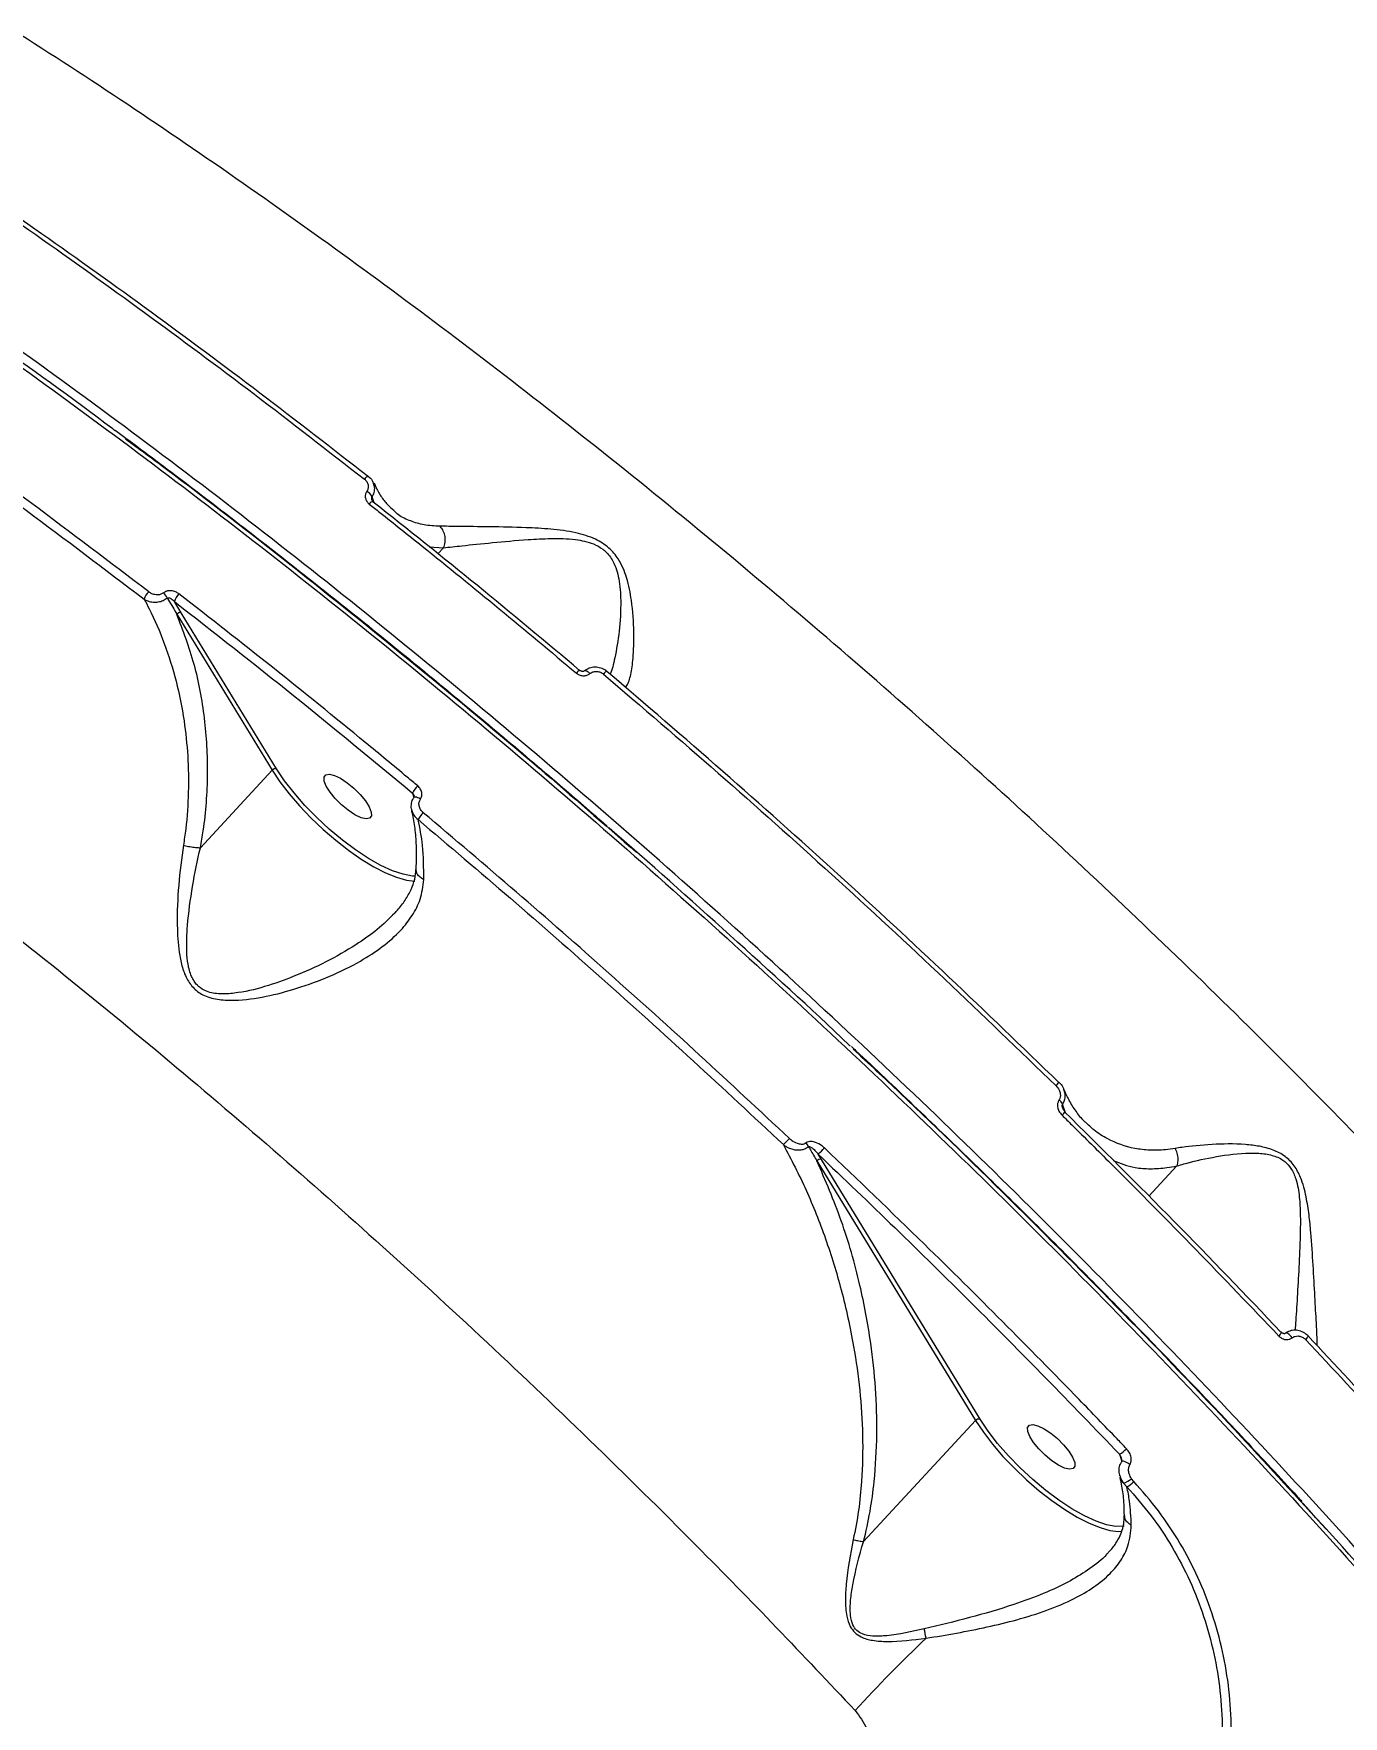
# Model space of a CAD drawing. Header units: millimetres. Extents: x -6028 to 5958, y -6064 to 4137.
# Drawn here: x 295.3 to 485.2, y -144.9 to 99.1 of the extents above; entities that cross this region are included whole.
import ezdxf

# ---------------------------------------------------------------- set-up
doc = ezdxf.new("R2010")
doc.units = ezdxf.units.MM
for name, color, linetype in [('DIKOM_ОБЪЕКТ', 7, 'Continuous'), ('DIKOM_РАЗМЕР_ЗОНА', 7, 'Continuous'), ('DIKOM_РАЗМЕР_ОБЪЕКТА', 7, 'Continuous')]:
    doc.layers.add(name, color=color, linetype=linetype)
doc.styles.add('style1', font='arial.ttf', dxfattribs={"width": 0.8})
doc.dimstyles.new('1-50', dxfattribs={"dimtxt": 300, "dimasz": 200, "dimexe": 100, "dimexo": 0, "dimgap": 100, "dimtad": 1, "dimtxsty": 'style1', "dimcen": 200, "dimclrd": 7, "dimclre": 7, "dimclrt": 7, "dimadec": 1, "dimazin": 2, "dimtfac": 1, "dimtmove": 0, "dimatfit": 2, "dimfxl": 0, "dimlwd": 25, "dimlwe": 18, "dimarcsym": 0})

# ---------------------------------------------------------------- blocks, each defined once
blk = doc.blocks.new('*D9')
at = {"layer": 'Defpoints', "color": 0, "transparency": 16777216}
for p in [(-6027.56, 1459.58), (4556.58, 1382.7), (4556.58, -5964.37)]:
    blk.add_point(p, dxfattribs=at)
at = {"layer": 'DIKOM_РАЗМЕР_ЗОНА', "color": 7, "lineweight": 18, "transparency": 16777216}
for p, q in [((-6027.56, 1459.58), (-6027.56, -6064.37)), ((4556.58, 1382.7), (4556.58, -6064.37))]:
    blk.add_line(p, q, dxfattribs=at)
at = {"layer": 'DIKOM_РАЗМЕР_ЗОНА', "color": 7, "lineweight": 25, "transparency": 16777216}
blk.add_line((-5827.56, -5964.37), (4356.58, -5964.37), dxfattribs=at)
at = {"layer": 'DIKOM_РАЗМЕР_ЗОНА', "color": 7, "transparency": 16777216}
for points in [[(-5827.56, -5931.03), (-5827.56, -5997.7), (-6027.56, -5964.37)], [(4356.58, -5931.03), (4356.58, -5997.7), (4556.58, -5964.37)]]:
    blk.add_solid(points, dxfattribs=at)
at = {"layer": 'DIKOM_РАЗМЕР_ЗОНА', "color": 7, "transparency": 16777216, "insert": (157.08, -5711.2), "char_height": 300, "attachment_point": 5, "style": 'style1'}
blk.add_mtext('10600', dxfattribs=at)
blk = doc.blocks.new('*D11')
at = {"layer": 'Defpoints', "color": 0, "transparency": 16777216}
for p in [(259.43, 2965.58), (1920.55, -3002.33), (4022.59, -3002.33)]:
    blk.add_point(p, dxfattribs=at)
at = {"layer": 'DIKOM_РАЗМЕР_ОБЪЕКТА', "color": 7, "lineweight": 18, "transparency": 16777216}
for p, q in [((259.43, 2965.58), (4122.59, 2965.58)), ((1920.55, -3002.33), (4122.59, -3002.33))]:
    blk.add_line(p, q, dxfattribs=at)
at = {"layer": 'DIKOM_РАЗМЕР_ОБЪЕКТА', "color": 7, "lineweight": 25, "transparency": 16777216}
blk.add_line((4022.59, 2765.58), (4022.59, -2802.33), dxfattribs=at)
at = {"layer": 'DIKOM_РАЗМЕР_ОБЪЕКТА', "color": 7, "transparency": 16777216}
for points in [[(3989.25, 2765.58), (4055.92, 2765.58), (4022.59, 2965.58)], [(3989.25, -2802.33), (4055.92, -2802.33), (4022.59, -3002.33)]]:
    blk.add_solid(points, dxfattribs=at)
at = {"layer": 'DIKOM_РАЗМЕР_ОБЪЕКТА', "color": 7, "transparency": 16777216, "insert": (3769.41, -24.42), "char_height": 300, "attachment_point": 5, "rotation": 90, "style": 'style1'}
blk.add_mtext('6000', dxfattribs=at)
blk = doc.blocks.new('*D12')
at = {"layer": 'Defpoints', "color": 0, "transparency": 16777216}
for p in [(3056.58, 1987.9), (-4027.97, 676.5), (3056.58, -3714.77)]:
    blk.add_point(p, dxfattribs=at)
at = {"layer": 'DIKOM_РАЗМЕР_ОБЪЕКТА', "color": 7, "lineweight": 18, "transparency": 16777216}
for p, q in [((3056.58, 1987.9), (3056.58, -3814.77)), ((-4027.97, 676.5), (-4027.97, -3814.77))]:
    blk.add_line(p, q, dxfattribs=at)
at = {"layer": 'DIKOM_РАЗМЕР_ОБЪЕКТА', "color": 7, "lineweight": 25, "transparency": 16777216}
blk.add_line((-3827.97, -3714.77), (2856.58, -3714.77), dxfattribs=at)
at = {"layer": 'DIKOM_РАЗМЕР_ОБЪЕКТА', "color": 7, "transparency": 16777216}
for points in [[(-3827.97, -3681.44), (-3827.97, -3748.11), (-4027.97, -3714.77)], [(2856.58, -3681.44), (2856.58, -3748.11), (3056.58, -3714.77)]]:
    blk.add_solid(points, dxfattribs=at)
at = {"layer": 'DIKOM_РАЗМЕР_ОБЪЕКТА', "color": 7, "transparency": 16777216, "insert": (20, -3461.6), "char_height": 300, "attachment_point": 5, "style": 'style1'}
blk.add_mtext('7100', dxfattribs=at)

msp = doc.modelspace()

# ---------------------------------------------------------------- linework, layer by layer
at = {"layer": 'DIKOM_ОБЪЕКТ', "color": 7, "linetype": 'Continuous', "lineweight": 15}
for p, q in [((344.701, 31.093), (344.409, 31.961)), ((352.656, 24.706), (354.773, 24.546)), ((354.773, 24.546), (353.955, 23.663)), ((316.73, 15.142), (315.734, 16.764)), ((316.086, 14.924), (329.913, -7.711)), ((330.557, -7.493), (316.73, 15.142)), ((319.521, -18.933), (329.913, -7.711)), ((350.271, -11.015), (350.471, -11.645)), ((444.961, -57.379), (444.537, -56.111)), ((409.553, -64.129), (409.093, -63.378)), ((408.909, -64.347), (431.918, -102.014)), ((432.563, -101.796), (409.553, -64.129)), ((461.115, -65.074), (457.05, -69.464)), ((415.68, -119.55), (431.918, -102.014)), ((452.789, -106.891), (453.126, -107.949)), ((453.372, -111.097), (453.863, -111.619)), ((454.839, -110.829), (454.524, -110.429))]:
    msp.add_line(p, q, dxfattribs=at)
at = {"layer": 'DIKOM_ОБЪЕКТ', "color": 7, "linetype": 'Continuous', "lineweight": 15, "flags": 128}
for points in [[(343.875, 34.835), (343.865, 34.889), (343.85, 34.908)], [(344.577, 31.192), (344.575, 31.256), (344.557, 31.284)], [(375.23, 6.757), (375.283, 6.78), (375.365, 6.774), (375.467, 6.737), (375.584, 6.669), (375.712, 6.572), (375.846, 6.452), (375.98, 6.312)], [(378.457, 6.622), (378.462, 6.663), (378.444, 6.678), (378.403, 6.666), (378.342, 6.627), (378.262, 6.563), (378.165, 6.476), (378.057, 6.369), (377.939, 6.246)], [(329.913, -7.711), (331.037, -9.395), (332.367, -11.133), (333.875, -12.887), (335.528, -14.618), (337.29, -16.29), (339.122, -17.865), (340.986, -19.31), (342.841, -20.594), (344.645, -21.688), (346.361, -22.569), (347.951, -23.218), (349.381, -23.62), (350.619, -23.767), (350.624, -23.767)], [(350.644, -23.061), (350.256, -23.041), (348.915, -22.795), (347.38, -22.277), (345.687, -21.499), (343.878, -20.479), (341.997, -19.243), (340.088, -17.821), (338.199, -16.245), (336.374, -14.556), (334.658, -12.793), (333.092, -11), (331.714, -9.218), (330.557, -7.493)], [(344.303, -14.331), (344.047, -14.672), (343.534, -14.757), (342.805, -14.58), (341.92, -14.154), (340.95, -13.515), (339.974, -12.713), (339.071, -11.814), (338.314, -10.891), (337.765, -10.018), (337.467, -9.266), (337.446, -8.697), (337.702, -8.356), (338.215, -8.27), (338.944, -8.448), (339.829, -8.873), (340.799, -9.513), (341.775, -10.315), (342.678, -11.214), (343.435, -12.137), (343.984, -13.01), (344.282, -13.761), (344.303, -14.331)], [(351.413, -11.885), (351.206, -11.769), (351.004, -11.681), (350.819, -11.624), (350.663, -11.603), (350.544, -11.618), (350.47, -11.67), (350.466, -11.674)], [(443.958, -52.939), (443.99, -52.925), (443.997, -52.927)], [(475.906, -89.752), (476.024, -89.619), (476.124, -89.495), (476.201, -89.385), (476.253, -89.293), (476.278, -89.223), (476.274, -89.178), (476.268, -89.17)], [(476.268, -89.17), (476.243, -89.158), (476.184, -89.166)], [(477.812, -90.004), (477.664, -89.811), (477.504, -89.637), (477.34, -89.489), (477.182, -89.379), (477.04, -89.311), (476.922, -89.289), (476.834, -89.317), (476.832, -89.318)], [(479.777, -90.266), (479.89, -90.139), (479.986, -90.02), (480.062, -89.913), (480.115, -89.822), (480.143, -89.75), (480.146, -89.699), (480.123, -89.672), (480.075, -89.669)], [(431.918, -102.014), (433.042, -103.698), (434.373, -105.436), (435.881, -107.19), (437.534, -108.921), (439.296, -110.593), (441.128, -112.168), (442.992, -113.614), (444.846, -114.897), (446.651, -115.991), (448.367, -116.872), (449.957, -117.521), (451.387, -117.923), (452.625, -118.071), (453.177, -118.046)], [(453.471, -117.293), (453.377, -117.311), (452.262, -117.344), (450.921, -117.098), (449.385, -116.58), (447.693, -115.802), (445.884, -114.782), (444.002, -113.546), (442.094, -112.124), (440.204, -110.549), (438.38, -108.859), (436.663, -107.096), (435.097, -105.303), (433.719, -103.521), (432.563, -101.796)], [(446.309, -108.634), (446.053, -108.975), (445.539, -109.061), (444.811, -108.883), (443.925, -108.457), (442.956, -107.818), (441.98, -107.016), (441.077, -106.117), (440.32, -105.194), (439.77, -104.321), (439.473, -103.57), (439.451, -103), (439.708, -102.659), (440.221, -102.573), (440.95, -102.751), (441.835, -103.177), (442.805, -103.816), (443.78, -104.618), (444.683, -105.517), (445.44, -106.44), (445.99, -107.313), (446.287, -108.064), (446.309, -108.634)], [(454.297, -108.375), (454.064, -108.215), (453.82, -108.078), (453.585, -107.974), (453.379, -107.912), (453.217, -107.897), (453.113, -107.93), (453.091, -107.955)], [(452.904, -110.305), (452.9, -110.286), (452.893, -110.255)]]:
    msp.add_lwpolyline(points, dxfattribs=at)
at = {"layer": 'DIKOM_ОБЪЕКТ', "color": 7, "linetype": 'Continuous', "lineweight": 15}
for centre, radius, start, end in [((344.004, 34.066), 0.856, 100.3867, 147.62712), ((342.776, 31.086), 1.852, 28.20533, 62.51353), ((344.705, 30.457), 0.84, 100.12298, 148.321), ((313.872, 16.29), 2.647, 134.74324, 162.31951), ((311.98, 15.856), 3.069, 27.72766, 44.91364), ((318.183, 16.031), 2.557, 134.16719, 163.3589), ((316.587, 14.503), 0.655, 77.43589, 140.01335), ((375.042, 5.668), 1.237, 113.46871, 145.0242), ((330.414, -8.132), 0.655, 77.43216, 140.01257), ((353.975, -12.91), 4.161, 135.19911, 152.90487), ((355.184, -17.141), 4.705, 135.69768, 150.99409), ((442.1, -51.857), 2.178, 312.89249, 330.56772), ((443.05, -56.957), 1.711, 29.62768, 55.94388), ((443.672, -56.702), 1.29, 307.20124, 337.31415), ((383.709, -41.609), 28.792, 314.93357, 317.41866), ((405.412, -63.355), 2.516, 25.21041, 39.67936), ((396.808, -50.465), 17.823, 313.57317, 317.68679), ((409.41, -64.768), 0.655, 77.43936, 140.00538), ((432.42, -102.435), 0.655, 77.43241, 140.02133), ((451.097, -103.786), 3.536, 298.57663, 319.59438), ((454.498, -109.897), 1.645, 194.35267, 226.8331), ((451.392, -106.354), 5.139, 292.66313, 307.54707), ((452.032, -108.364), 3.735, 299.35661, 318.70852), ((573.799, -290.168), 216.21, 133.58774, 137.48014), ((400.883, -137.255), 24.131, 8.80068, 12.07645)]:
    msp.add_arc(centre, radius, start, end, dxfattribs=at)
for points, knots in [([(739.373, -179.061), (737.211, -176.67), (730.942, -169.736), (720.705, -158.089), (708.726, -144.049), (696.938, -129.789), (685.341, -115.316), (673.94, -100.633), (662.736, -85.744), (651.733, -70.653), (640.933, -55.364), (630.34, -39.881), (619.956, -24.208), (609.785, -8.348), (599.827, 7.693), (590.087, 23.912), (580.567, 40.304), (571.269, 56.865), (562.195, 73.591), (553.349, 90.478), (544.731, 107.521), (536.346, 124.715), (528.194, 142.056), (520.278, 159.541), (512.6, 177.163), (505.162, 194.918), (497.966, 212.802), (491.013, 230.811), (484.306, 248.938), (477.847, 267.181), (471.636, 285.533), (465.677, 303.991), (459.968, 322.548), (454.518, 341.203), (449.56, 359.026), (446.524, 370.664), (445.125, 376.023)], [0, 0, 0, 0, 0.0157717, 0.0457291, 0.0756867, 0.1056445, 0.1356023, 0.1655601, 0.1955179, 0.2254759, 0.2554338, 0.2853918, 0.3153499, 0.3453079, 0.3752661, 0.4052242, 0.4351824, 0.4651406, 0.4950988, 0.5250572, 0.5550155, 0.5849738, 0.6149321, 0.6448905, 0.6748489, 0.7048073, 0.7347656, 0.764724, 0.7946825, 0.8246409, 0.8545994, 0.8845579, 0.9145164, 0.9444749, 0.9744334, 1, 1, 1, 1]), ([(640.034, -67.806), (637.781, -64.923), (631.662, -57.095), (621.925, -44.095), (610.802, -28.83), (599.915, -13.357), (589.253, 2.309), (578.823, 18.166), (568.628, 34.208), (558.669, 50.432), (548.951, 66.833), (539.475, 83.405), (530.244, 100.145), (521.262, 117.048), (512.529, 134.109), (504.049, 151.322), (495.825, 168.684), (487.857, 186.19), (480.149, 203.834), (472.703, 221.612), (465.52, 239.518), (458.602, 257.548), (451.952, 275.697), (445.569, 293.958), (439.466, 312.332), (435.012, 326.351), (432.625, 334.255), (432.106, 335.974)], [0, 0, 0, 0, 0.02430793, 0.06601945, 0.10775568, 0.14951579, 0.19129871, 0.23310356, 0.27492933, 0.31677495, 0.35863954, 0.40052218, 0.4424222, 0.48433826, 0.52626979, 0.56821588, 0.61017572, 0.65214853, 0.69413358, 0.73613012, 0.77813746, 0.82015484, 0.86218169, 0.90421743, 0.94626136, 0.98831296, 1, 1, 1, 1]), ([(570.733, -157.922), (567.395, -153.507), (560.713, -144.673), (550.057, -131.283), (538.973, -117.837), (527.283, -104.173), (514.999, -90.323), (502.127, -76.317), (488.872, -62.382), (474.875, -48.159), (460.131, -33.696), (444.654, -19.052), (428.742, -4.531), (412.434, 9.811), (395.775, 23.915), (379.153, 37.455), (362.625, 50.398), (346.245, 62.724), (329.724, 74.651), (313.116, 86.116), (296.478, 97.067), (280.188, 107.253), (264.297, 116.659), (248.84, 125.286), (233.552, 133.282), (218.495, 140.591), (203.729, 147.17), (190.508, 152.496), (178.76, 156.752), (168.353, 160.129), (158.283, 162.987), (148.587, 165.313), (139.307, 167.098), (130.447, 168.334), (121.971, 169.065), (116.698, 169.087), (114.061, 169.098)], [0, 0, 0, 0, 0.0277654, 0.0555638, 0.0833624, 0.1111276, 0.1400314, 0.1689729, 0.1979142, 0.2268179, 0.2582447, 0.2896958, 0.3211226, 0.3534672, 0.3858385, 0.4181832, 0.4495059, 0.480853, 0.5121758, 0.5444125, 0.5766758, 0.6089124, 0.6401609, 0.6714335, 0.702682, 0.7348411, 0.7670266, 0.7991857, 0.8241462, 0.8491071, 0.8742669, 0.899427, 0.9244696, 0.949512, 0.974756, 1, 1, 1, 1]), ([(584.136, -247.518), (582.183, -244.403), (576.881, -235.945), (567.526, -221.875), (555.889, -205.285), (543.464, -188.47), (530.327, -171.518), (516.533, -154.504), (502.12, -137.481), (487.1, -120.479), (471.51, -103.526), (455.403, -86.672), (438.856, -69.997), (421.944, -53.578), (404.717, -37.47), (387.198, -21.705), (369.422, -6.304), (351.446, 8.69), (333.355, 23.208), (315.231, 37.18), (297.133, 50.558), (279.09, 63.308), (261.133, 75.421), (243.314, 86.864), (225.718, 97.587), (208.427, 107.538), (191.498, 116.678), (174.965, 124.976), (158.85, 132.434), (143.199, 139.037), (128.082, 144.757), (113.572, 149.564), (100.368, 153.253), (88.381, 155.962), (77.515, 157.836), (67.183, 159.004), (57.431, 159.463), (48.341, 159.214), (39.938, 158.256), (32.979, 156.828), (28.98, 155.538), (27.351, 155.012)], [0, 0, 0, 0, 0.0156529, 0.0424898, 0.0694115, 0.0963763, 0.1233411, 0.1502628, 0.1770999, 0.2039369, 0.2308586, 0.2578233, 0.2847881, 0.3117098, 0.3385468, 0.3653839, 0.3923055, 0.4192703, 0.446235, 0.4731567, 0.4999938, 0.5268308, 0.5537526, 0.5807173, 0.6076819, 0.6346036, 0.6614408, 0.6882778, 0.7151994, 0.742164, 0.7691288, 0.7960505, 0.8228874, 0.8459666, 0.8691683, 0.8923973, 0.9156265, 0.9388281, 0.9615879, 0.984348, 1, 1, 1, 1]), ([(19.972, 151.039), (20.304, 151.226), (23.048, 152.765), (29.036, 154.713), (37.951, 156.825), (47.713, 157.903), (58.366, 158.079), (69.942, 157.281), (82.414, 155.497), (95.511, 152.764), (109.171, 149.114), (123.325, 144.598), (138.202, 139.143), (153.782, 132.727), (170.026, 125.349), (186.383, 117.268), (202.769, 108.566), (219.11, 99.333), (235.867, 89.316), (253.002, 78.514), (270.469, 66.947), (288.123, 54.702), (305.914, 41.803), (323.787, 28.288), (341.801, 14.106), (359.896, -0.721), (378.012, -16.157), (395.749, -31.863), (413.055, -47.777), (429.889, -63.836), (446.524, -80.302), (462.897, -97.135), (478.929, -114.282), (493.391, -130.34), (502.275, -140.668), (506.203, -145.236)], [0, 0, 0, 0, 0.0043966, 0.0363498, 0.0674011, 0.0984764, 0.1295277, 0.1614809, 0.1934603, 0.2254137, 0.2564651, 0.2875402, 0.3185916, 0.3505449, 0.382524, 0.4144773, 0.4444106, 0.4743653, 0.5042987, 0.535037, 0.5657985, 0.5965368, 0.6275882, 0.6586635, 0.6897149, 0.7216682, 0.7536477, 0.785601, 0.8166524, 0.8477277, 0.8787791, 0.9107324, 0.9427118, 0.9746651, 1, 1, 1, 1]), ([(-2.716, 73.976), (-1.124, 75.683), (2.061, 79.1), (7.915, 83.2), (14.599, 86.569), (22.204, 89.088), (30.706, 90.745), (39.922, 91.501), (49.803, 91.374), (60.286, 90.401), (71.542, 88.568), (83.564, 85.842), (96.328, 82.212), (109.556, 77.757), (123.192, 72.51), (137.171, 66.521), (151.718, 59.695), (166.805, 52.02), (182.392, 43.501), (198.144, 34.32), (214.003, 24.524), (229.911, 14.169), (246.118, 3.093), (262.576, -8.696), (279.236, -21.175), (295.743, -34.081), (312.046, -47.361), (328.097, -60.957), (344.141, -75.079), (360.121, -89.698), (375.981, -104.777), (390.288, -118.923), (403.116, -132.025), (410.665, -140.035), (414.443, -144.043)], [0, 0, 0, 0, 0.0311782, 0.0623809, 0.0935592, 0.125644, 0.1577552, 0.1898397, 0.22102, 0.2522244, 0.2834045, 0.3154896, 0.3476009, 0.3796859, 0.410889, 0.4421158, 0.4733189, 0.5054257, 0.5375584, 0.5696653, 0.6009197, 0.6321978, 0.6634521, 0.6956101, 0.7277939, 0.7599519, 0.7912842, 0.8226405, 0.8539729, 0.886209, 0.9184711, 0.9507073, 0.9753306, 1, 1, 1, 1]), ([(271.821, 86.165), (274.523, 84.371), (282.426, 79.126), (295.615, 70.039), (311.433, 58.716), (327.341, 46.913), (337.967, 38.654), (343.281, 34.524)], [0, 0, 0, 0, 0.1144548, 0.3347654, 0.5550758, 0.777538, 1, 1, 1, 1]), ([(343.875, 34.835), (338.624, 38.915), (328.124, 47.076), (312.303, 58.821), (296.468, 70.161), (283.206, 79.299), (275.27, 84.566), (272.574, 86.355)], [0, 0, 0, 0, 0.220311, 0.4406223, 0.6630838, 0.8855457, 1, 1, 1, 1]), ([(312.009, 18.17), (306.354, 22.472), (295.044, 31.078), (278.033, 43.373), (261.017, 55.232), (249.74, 62.65), (244.101, 66.359)], [0, 0, 0, 0, 0.2485961, 0.4971926, 0.7485961, 1, 1, 1, 1]), ([(307.169, 41.505), (307.042, 41.601), (300.904, 46.251), (288.979, 54.799), (277.256, 62.877), (271.506, 66.84)], [0, 0, 0, 0, 0.0106688, 0.5146227, 1, 1, 1, 1]), ([(243.596, 65.175), (249.159, 61.516), (260.285, 54.198), (277.197, 42.42), (294.232, 30.116), (305.644, 21.434), (311.35, 17.093)], [0, 0, 0, 0, 0.2485969, 0.4971935, 0.7485969, 1, 1, 1, 1]), ([(307.131, 41.609), (308.184, 40.833), (312.183, 37.884), (319.126, 32.625), (327.946, 25.841), (336.739, 18.932), (345.506, 11.909), (354.247, 4.77), (362.96, -2.488), (371.028, -9.321), (376.168, -13.78), (378.431, -15.744)], [0, 0, 0, 0, 0.0440255, 0.1672874, 0.2902233, 0.412933, 0.5355161, 0.6580707, 0.780686, 0.9034378, 1, 1, 1, 1]), ([(308.644, 40.354), (310.619, 38.901), (318.621, 33.015), (332.67, 22.094), (350.713, 7.634), (367.441, -6.279), (378.041, -15.528), (382.732, -19.622)], [0, 0, 0, 0, 0.0793988, 0.3217664, 0.5645216, 0.8072769, 1, 1, 1, 1]), ([(343.281, 34.524), (343.407, 34.405), (343.659, 34.166), (343.848, 33.694), (343.86, 33.214), (343.74, 32.894), (343.643, 32.747), (343.631, 32.729)], [0, 0, 0, 0, 0.2478745, 0.4958815, 0.7364634, 0.9670322, 1, 1, 1, 1]), ([(343.841, 34.898), (343.886, 34.867), (344.183, 34.663), (344.48, 34.304), (344.583, 33.941), (344.604, 33.867)], [0, 0, 0, 0, 0.12466926, 0.82231533, 1, 1, 1, 1]), ([(343.631, 32.729), (343.62, 32.712), (343.522, 32.564), (343.4, 32.238), (343.413, 31.747), (343.605, 31.265), (343.862, 31.02), (343.99, 30.898)], [0, 0, 0, 0, 0.029931, 0.2617765, 0.5039341, 0.7520165, 1, 1, 1, 1]), ([(344.384, 31.526), (344.376, 31.545), (344.342, 31.624), (344.338, 31.763), (344.367, 31.883), (344.395, 31.94), (344.405, 31.955), (344.409, 31.961)], [0, 0, 0, 0, 0.13306951, 0.56735276, 0.87367059, 0.95196755, 1, 1, 1, 1]), ([(344.409, 31.961), (344.429, 31.992), (344.59, 32.238), (344.78, 32.76), (344.814, 33.409), (344.648, 33.754), (344.595, 33.865)], [0, 0, 0, 0, 0.0534949, 0.4276171, 0.8157358, 1, 1, 1, 1]), ([(344.688, 33.993), (344.754, 33.815), (345.033, 33.067), (345.683, 31.997), (346.559, 30.821), (347.238, 30.258), (347.551, 29.998)], [0, 0, 0, 0, 0.096676, 0.40775, 0.727154, 1, 1, 1, 1]), ([(343.99, 30.898), (344.501, 30.494), (347.053, 28.476), (353.35, 23.45), (362.869, 15.723), (370.307, 9.494), (374.029, 6.377)], [0, 0, 0, 0, 0.0507673, 0.2538474, 0.6266954, 1, 1, 1, 1]), ([(344.384, 31.526), (344.384, 31.519), (344.387, 31.473), (344.446, 31.375), (344.535, 31.311), (344.564, 31.29)], [0, 0, 0, 0, 0.11552818, 0.71652627, 1, 1, 1, 1]), ([(374.545, 6.731), (369.576, 10.887), (359.626, 19.209), (349.597, 27.195), (344.577, 31.192)], [0, 0, 0, 0, 0.4994497, 1, 1, 1, 1]), ([(354.22, 27.674), (353.445, 27.713), (351.948, 27.789), (349.977, 28.41), (348.47, 29.06), (347.767, 29.751), (347.544, 29.97)], [0, 0, 0, 0, 0.3021209, 0.5837881, 0.8680885, 1, 1, 1, 1]), ([(354.778, 24.554), (354.868, 24.815), (355.047, 25.338), (355.019, 26.201), (354.772, 26.979), (354.453, 27.446), (354.253, 27.643), (354.22, 27.674)], [0, 0, 0, 0, 0.24400325, 0.48800653, 0.73198652, 0.9570997, 1, 1, 1, 1]), ([(381.122, 4.324), (381.2, 4.41), (381.549, 4.792), (381.948, 6.129), (382.315, 8.674), (382.419, 12.277), (382.174, 16.329), (381.467, 20.004), (380.397, 22.665), (378.789, 24.629), (376.637, 26), (373.69, 26.865), (370.272, 27.292), (366.045, 27.52), (361.413, 27.595), (357.164, 27.644), (355.074, 27.666), (354.22, 27.674)], [0, 0, 0, 0, 0.0212295, 0.0947958, 0.1706082, 0.2679508, 0.3681858, 0.4335806, 0.4871917, 0.5218041, 0.5588652, 0.6068857, 0.6683332, 0.7314598, 0.8293952, 0.9303287, 1, 1, 1, 1]), ([(354.773, 24.546), (354.774, 24.547), (354.776, 24.549), (354.778, 24.552), (354.778, 24.554), (354.778, 24.554)], [0, 0, 0, 0, 0.49857477, 0.90747082, 1, 1, 1, 1]), ([(354.778, 24.554), (354.779, 24.554), (355.577, 24.65), (357.724, 24.884), (361.807, 25.305), (366.25, 25.719), (370.339, 25.932), (373.54, 25.873), (376.175, 25.349), (377.592, 24.579), (378.579, 23.756), (379.326, 22.745), (379.877, 21.366), (380.341, 19.418), (380.536, 16.32), (380.282, 12.326), (379.676, 8.848), (379.219, 6.804), (378.937, 6.218), (378.934, 6.211)], [0, 0, 0, 0, 0.0000693, 0.0786923, 0.1897137, 0.3038181, 0.372019, 0.441422, 0.4916273, 0.5203928, 0.528894, 0.563783, 0.5917852, 0.6205912, 0.6925257, 0.802635, 0.915508, 0.9990175, 1, 1, 1, 1]), ([(311.35, 17.093), (311.521, 17.001), (311.918, 16.787), (312.632, 16.644), (313.396, 16.68), (314.113, 16.881), (314.5, 17.149), (314.696, 17.284)], [0, 0, 0, 0, 0.1742031, 0.4036439, 0.6052412, 0.8000724, 1, 1, 1, 1]), ([(311.35, 17.093), (311.594, 16.637), (312.682, 14.599), (314.354, 10.722), (316.059, 5.273), (317.166, -0.213), (317.736, -5.622), (317.83, -10.868), (317.541, -15.221), (317.163, -17.798), (317.047, -18.587)], [0, 0, 0, 0, 0.04656681, 0.20788514, 0.36967079, 0.53093781, 0.66718318, 0.80376476, 0.93988019, 1, 1, 1, 1]), ([(314.153, 18.023), (314.033, 17.944), (313.794, 17.787), (313.34, 17.708), (312.85, 17.749), (312.387, 17.91), (312.124, 18.091), (312.009, 18.17)], [0, 0, 0, 0, 0.1889202, 0.3774366, 0.5791802, 0.8164581, 1, 1, 1, 1]), ([(316.402, 17.865), (316.282, 17.948), (316.004, 18.139), (315.514, 18.307), (314.998, 18.348), (314.525, 18.266), (314.277, 18.104), (314.153, 18.023)], [0, 0, 0, 0, 0.18253037, 0.42377666, 0.62745833, 0.8134403, 1, 1, 1, 1]), ([(314.696, 17.284), (314.724, 17.297), (314.773, 17.319), (314.89, 17.323), (315.06, 17.281), (315.295, 17.156), (315.527, 16.978), (315.671, 16.829), (315.734, 16.764)], [0, 0, 0, 0, 0.0762127, 0.1322971, 0.2953847, 0.5060795, 0.7823734, 1, 1, 1, 1]), ([(314.696, 17.284), (314.761, 17.176), (315.229, 16.392), (315.689, 15.603), (316.086, 14.924)], [0, 0, 0, 0, 0.1380602, 1, 1, 1, 1]), ([(351.023, -9.978), (350.516, -9.556), (347.984, -7.443), (340.971, -1.648), (329.943, 7.296), (320.918, 14.34), (316.402, 17.865)], [0, 0, 0, 0, 0.0441415, 0.2207139, 0.6100124, 1, 1, 1, 1]), ([(315.734, 16.764), (321.503, 12.256), (333.057, 3.226), (344.527, -6.263), (350.271, -11.015)], [0, 0, 0, 0, 0.4992725, 1, 1, 1, 1]), ([(319.521, -18.933), (319.662, -18.112), (320.04, -15.915), (320.415, -12.352), (320.593, -8.243), (320.499, -4.167), (320.011, 1.227), (318.795, 7.817), (316.996, 12.537), (316.086, 14.924)], [0, 0, 0, 0, 0.0670833, 0.1796401, 0.2922133, 0.4079236, 0.5236433, 0.7591236, 1, 1, 1, 1]), ([(374.029, 6.377), (374.059, 6.353), (374.219, 6.224), (374.563, 6.052), (375.067, 5.974), (375.571, 6.049), (375.844, 6.224), (375.98, 6.312)], [0, 0, 0, 0, 0.0545926, 0.2913632, 0.5278275, 0.7640073, 1, 1, 1, 1]), ([(374.553, 6.806), (374.578, 6.785), (374.643, 6.729), (374.784, 6.675), (374.946, 6.655), (375.096, 6.68), (375.189, 6.722), (375.222, 6.753), (375.228, 6.758)], [0, 0, 0, 0, 0.1276723, 0.3292828, 0.527359, 0.7268263, 0.9535838, 1, 1, 1, 1]), ([(378.457, 6.622), (378.408, 6.661), (378.141, 6.874), (377.568, 7.156), (376.723, 7.278), (375.877, 7.141), (375.419, 6.843), (375.191, 6.693)], [0, 0, 0, 0, 0.0531588, 0.2899999, 0.5268367, 0.7633754, 1, 1, 1, 1]), ([(375.98, 6.312), (376.117, 6.4), (376.391, 6.576), (376.899, 6.652), (377.406, 6.572), (377.75, 6.399), (377.91, 6.269), (377.939, 6.246)], [0, 0, 0, 0, 0.2364229, 0.4729234, 0.7098811, 0.9468238, 1, 1, 1, 1]), ([(377.939, 6.246), (383.505, 1.483), (394.636, -8.041), (411.156, -22.834), (427.53, -37.948), (438.232, -48.284), (443.583, -53.453)], [0, 0, 0, 0, 0.2485963, 0.4971931, 0.7485968, 1, 1, 1, 1]), ([(443.958, -52.939), (438.678, -47.84), (428.119, -37.642), (411.846, -22.614), (395.304, -7.794), (384.072, 1.817), (378.457, 6.622)], [0, 0, 0, 0, 0.24859696, 0.49719356, 0.74859683, 1, 1, 1, 1]), ([(350.182, -13.519), (350.158, -13.452), (350.039, -13.127), (350.11, -12.507), (350.254, -11.93), (350.457, -11.707), (350.479, -11.683)], [0, 0, 0, 0, 0.1097371, 0.5333194, 0.9487866, 1, 1, 1, 1]), ([(350.271, -11.015), (350.325, -11.084), (350.416, -11.2), (350.462, -11.344), (350.481, -11.402)], [0, 0, 0, 0, 0.60012474, 1, 1, 1, 1]), ([(350.46, -11.672), (350.482, -11.638), (350.522, -11.574), (350.498, -11.456), (350.486, -11.4)], [0, 0, 0, 0, 0.5222806, 1, 1, 1, 1]), ([(351.413, -11.885), (351.487, -11.739), (351.64, -11.437), (351.623, -10.905), (351.427, -10.384), (351.157, -10.113), (351.023, -9.978)], [0, 0, 0, 0, 0.2338646, 0.4824856, 0.7413386, 1, 1, 1, 1]), ([(351.817, -13.855), (351.679, -13.716), (351.403, -13.436), (351.2, -12.896), (351.181, -12.347), (351.338, -12.035), (351.413, -11.885)], [0, 0, 0, 0, 0.2583676, 0.5167479, 0.7678029, 1, 1, 1, 1]), ([(350.778, -22.098), (350.792, -21.921), (350.883, -20.802), (350.861, -18.891), (350.693, -16.418), (350.441, -14.633), (350.201, -13.749), (350.144, -13.541)], [0, 0, 0, 0, 0.0536229, 0.3391746, 0.6251198, 0.9116242, 1, 1, 1, 1]), ([(350.177, -13.529), (350.251, -13.77), (350.412, -14.285), (350.841, -14.66), (351.07, -14.86)], [0, 0, 0, 0, 0.46809063, 1, 1, 1, 1]), ([(404.909, -61.091), (400.584, -57.052), (391.934, -48.973), (378.719, -37.069), (365.354, -25.321), (356.33, -17.677), (351.817, -13.855)], [0, 0, 0, 0, 0.24909975, 0.49820027, 0.74910017, 1, 1, 1, 1]), ([(351.07, -14.86), (355.54, -18.646), (364.48, -26.218), (377.785, -37.909), (391.004, -49.813), (399.697, -57.932), (404.044, -61.992)], [0, 0, 0, 0, 0.2491, 0.4981996, 0.7491, 1, 1, 1, 1]), ([(351.893, -23.552), (351.89, -21.864), (351.886, -18.735), (351.327, -16.082), (351.07, -14.86)], [0, 0, 0, 0, 0.53951043, 1, 1, 1, 1]), ([(413.78, -47.725), (413.722, -47.669), (408.007, -42.207), (396.318, -31.647), (384.569, -21.055), (378.535, -15.913), (378.422, -15.816)], [0, 0, 0, 0, 0.00511034, 0.49783171, 0.99055239, 1, 1, 1, 1]), ([(317.047, -18.587), (316.786, -20.502), (316.263, -24.332), (316.069, -29.561), (316.284, -33.478), (316.772, -36.066), (317.434, -37.882), (318.516, -39.423), (320.171, -40.529), (322.23, -41.022), (325.262, -41.105), (329.062, -40.581), (333.701, -39.318), (338.333, -37.635), (342.503, -35.579), (345.955, -33.333), (348.493, -31.103), (350.3, -28.781), (351.55, -26.341), (351.774, -24.521), (351.893, -23.552)], [0, 0, 0, 0, 0.0873345, 0.1746817, 0.23362, 0.2639482, 0.2941261, 0.3212115, 0.3485683, 0.3826716, 0.4154306, 0.485139, 0.5550406, 0.6342214, 0.7133273, 0.77692, 0.84042, 0.8913046, 0.9421338, 1, 1, 1, 1]), ([(317.047, -18.587), (317.094, -18.598), (317.397, -18.672), (318.001, -18.792), (318.831, -18.908), (319.285, -18.928), (319.512, -18.938)], [0, 0, 0, 0, 0.056228, 0.3685455, 0.6842831, 1, 1, 1, 1]), ([(347.686, -28.42), (346.872, -29.222), (345.196, -30.875), (341.817, -33.235), (337.775, -35.551), (333.301, -37.548), (328.86, -39.166), (325.243, -40.007), (322.38, -40.201), (320.56, -39.93), (319.504, -39.307), (318.751, -38.589), (318.101, -37.534), (317.664, -35.833), (317.463, -33.36), (317.628, -29.582), (318.307, -24.539), (319.068, -20.773), (319.512, -18.94), (319.512, -18.938)], [0, 0, 0, 0, 0.072916, 0.1502336, 0.2469913, 0.3438258, 0.4280747, 0.5120836, 0.5500813, 0.5880674, 0.6129432, 0.6175173, 0.6469634, 0.6816437, 0.7165588, 0.7870625, 0.8934808, 0.9998922, 1, 1, 1, 1]), ([(319.512, -18.938), (319.513, -18.938), (319.515, -18.937), (319.518, -18.935), (319.52, -18.933), (319.521, -18.933)], [0, 0, 0, 0, 0.3021082, 0.7111151, 1, 1, 1, 1]), ([(347.681, -28.413), (347.819, -28.274), (348.415, -27.673), (349.241, -26.536), (350.091, -25.026), (350.627, -23.548), (350.724, -22.554), (350.77, -22.086)], [0, 0, 0, 0, 0.0716877, 0.3102278, 0.5533837, 0.7897954, 1, 1, 1, 1]), ([(351.893, -23.552), (351.856, -23.534), (351.612, -23.415), (351.207, -23.125), (350.833, -22.634), (350.806, -22.273), (350.794, -22.097)], [0, 0, 0, 0, 0.0537297, 0.3531939, 0.6859462, 1, 1, 1, 1]), ([(413.898, -47.75), (414.12, -47.957), (417.158, -50.78), (422.933, -56.282), (431.206, -64.248), (439.364, -72.267), (447.421, -80.328), (455.371, -88.434), (463.221, -96.584), (470.952, -104.781), (476.288, -110.504), (479.009, -113.498), (479.229, -113.74)], [0, 0, 0, 0, 0.0097069, 0.1326961, 0.2553361, 0.3777257, 0.499962, 0.6221433, 0.7443665, 0.866698, 0.9892351, 1, 1, 1, 1]), ([(414.155, -48.142), (416.432, -50.262), (424.462, -57.734), (437.909, -70.876), (454.42, -87.498), (469.433, -103.162), (478.692, -113.305), (482.79, -117.795)], [0, 0, 0, 0, 0.0944166, 0.33282328, 0.57161148, 0.81040004, 1, 1, 1, 1]), ([(443.583, -53.453), (443.75, -53.649), (444.042, -53.992), (444.224, -54.583), (444.221, -55.074), (444.112, -55.381), (444.023, -55.517), (444.008, -55.54)], [0, 0, 0, 0, 0.3277285, 0.5738955, 0.7796405, 0.9627559, 1, 1, 1, 1]), ([(443.988, -52.937), (444.043, -52.986), (444.325, -53.24), (444.593, -53.602), (444.688, -53.941), (444.701, -53.985)], [0, 0, 0, 0, 0.17341153, 0.89420461, 1, 1, 1, 1]), ([(444.008, -55.54), (443.989, -55.568), (443.895, -55.714), (443.784, -56.044), (443.789, -56.565), (443.985, -57.18), (444.286, -57.534), (444.452, -57.73)], [0, 0, 0, 0, 0.0440817, 0.2245484, 0.4337825, 0.6875155, 1, 1, 1, 1]), ([(444.55, -56.688), (444.534, -56.643), (444.492, -56.528), (444.476, -56.357), (444.494, -56.217), (444.516, -56.15), (444.531, -56.122), (444.537, -56.111)], [0, 0, 0, 0, 0.2572991, 0.6598198, 0.8475385, 0.9398176, 1, 1, 1, 1]), ([(444.537, -56.111), (444.562, -56.073), (444.71, -55.849), (444.894, -55.365), (444.946, -54.654), (444.776, -54.201), (444.694, -53.983)], [0, 0, 0, 0, 0.0617547, 0.3636057, 0.6935491, 1, 1, 1, 1]), ([(444.716, -53.976), (444.941, -54.499), (445.445, -55.669), (446.432, -57.176), (447.241, -58.235), (447.751, -58.672), (447.815, -58.727)], [0, 0, 0, 0, 0.2710699, 0.607253, 0.9506449, 1, 1, 1, 1]), ([(444.452, -57.73), (444.926, -58.196), (447.295, -60.524), (453.805, -66.981), (463.892, -77.168), (471.899, -85.555), (475.906, -89.752)], [0, 0, 0, 0, 0.0441413, 0.2207139, 0.610012, 1, 1, 1, 1]), ([(444.547, -56.689), (444.551, -56.709), (444.578, -56.818), (444.68, -57.004), (444.811, -57.129), (444.874, -57.189)], [0, 0, 0, 0, 0.1006412, 0.5703155, 1, 1, 1, 1]), ([(476.184, -89.166), (471.061, -83.805), (460.8, -73.069), (450.141, -62.509), (444.803, -57.222)], [0, 0, 0, 0, 0.4992734, 1, 1, 1, 1]), ([(460.852, -62.54), (460.376, -62.611), (459.103, -62.8), (457.136, -62.836), (454.238, -62.507), (451.527, -61.518), (449.233, -60.075), (448.26, -59.125), (447.863, -58.738)], [0, 0, 0, 0, 0.0896473, 0.2400499, 0.3904779, 0.6993153, 0.8774145, 1, 1, 1, 1]), ([(404.044, -61.992), (405.178, -64.162), (407.447, -68.506), (410.226, -75.576), (412.565, -83.136), (414.189, -90.513), (415.186, -97.589), (415.621, -104.119), (415.496, -109.971), (415.009, -115.04), (414.455, -117.856), (414.178, -119.263)], [0, 0, 0, 0, 0.1352796, 0.270777, 0.4060453, 0.5490239, 0.6552697, 0.761665, 0.8676977, 0.9338696, 1, 1, 1, 1]), ([(404.044, -61.992), (404.198, -62.098), (404.696, -62.444), (405.58, -62.759), (406.509, -62.784), (407.195, -62.619), (407.52, -62.398), (407.688, -62.284)], [0, 0, 0, 0, 0.1441003, 0.4679332, 0.6900714, 0.8402819, 1, 1, 1, 1]), ([(407.348, -61.749), (407.243, -61.813), (407.035, -61.939), (406.583, -61.972), (405.956, -61.831), (405.366, -61.494), (405.018, -61.187), (404.909, -61.091)], [0, 0, 0, 0, 0.1388687, 0.2767787, 0.4965852, 0.8418617, 1, 1, 1, 1]), ([(409.988, -62.463), (409.868, -62.357), (409.488, -62.022), (408.839, -61.661), (408.16, -61.515), (407.677, -61.551), (407.458, -61.683), (407.348, -61.749)], [0, 0, 0, 0, 0.16055725, 0.50815043, 0.73184176, 0.8653582, 1, 1, 1, 1]), ([(407.688, -62.284), (407.71, -62.277), (407.757, -62.261), (407.871, -62.28), (408.078, -62.373), (408.434, -62.644), (408.788, -63.002), (409.019, -63.286), (409.093, -63.378)], [0, 0, 0, 0, 0.0382155, 0.0818638, 0.1920426, 0.4180241, 0.8123796, 1, 1, 1, 1]), ([(407.688, -62.284), (407.776, -62.431), (408.185, -63.118), (408.591, -63.807), (408.909, -64.347)], [0, 0, 0, 0, 0.2148541, 1, 1, 1, 1]), ([(409.093, -63.378), (412.82, -66.935), (420.274, -74.05), (431.275, -84.888), (442.146, -95.829), (449.241, -103.204), (452.789, -106.891)], [0, 0, 0, 0, 0.2493137, 0.4986286, 0.749315, 1, 1, 1, 1]), ([(453.79, -106.078), (453.336, -105.603), (451.066, -103.229), (445.12, -97.067), (435.842, -87.636), (423.549, -75.434), (414.841, -67.105), (409.988, -62.463)], [0, 0, 0, 0, 0.0321575, 0.1607919, 0.418284, 0.675775, 1, 1, 1, 1]), ([(481.436, -91.134), (481.437, -90.813), (481.439, -89.971), (481.315, -87.61), (481.124, -84.074), (480.879, -79.603), (480.615, -75.538), (480.29, -72.185), (479.878, -69.504), (479.248, -67.057), (478.188, -65.004), (476.797, -63.58), (475.004, -62.673), (473.045, -62.185), (469.984, -61.836), (466.06, -61.919), (462.779, -62.238), (461.177, -62.489), (460.852, -62.54)], [0, 0, 0, 0, 0.044897, 0.1180564, 0.2164487, 0.3177308, 0.4134362, 0.4624677, 0.5114404, 0.5645271, 0.5978614, 0.6317756, 0.6683419, 0.7093733, 0.751515, 0.860031, 0.9716152, 1, 1, 1, 1]), ([(461.122, -65.065), (461.191, -64.805), (461.33, -64.287), (461.246, -63.435), (461.036, -62.857), (460.876, -62.582), (460.852, -62.54)], [0, 0, 0, 0, 0.31572572, 0.63145186, 0.94376792, 1, 1, 1, 1]), ([(461.122, -65.065), (461.123, -65.064), (461.44, -64.969), (463.016, -64.519), (466.204, -63.788), (469.983, -63.225), (472.97, -63.202), (474.801, -63.433), (476.394, -64.077), (477.254, -64.888), (477.9, -65.796), (478.547, -67.288), (478.892, -69.578), (479.021, -72.103), (478.993, -75.347), (478.828, -79.284), (478.579, -83.669), (478.389, -86.933), (478.266, -88.439), (478.229, -88.897)], [0, 0, 0, 0, 0.00011497, 0.03132323, 0.15097574, 0.27324451, 0.31674935, 0.36105637, 0.3975125, 0.42435369, 0.43049492, 0.46362027, 0.51892923, 0.57113613, 0.62340739, 0.73047145, 0.83969709, 0.95129828, 1, 1, 1, 1]), ([(415.68, -119.55), (416.012, -118.101), (416.676, -115.202), (417.354, -109.99), (417.687, -103.979), (417.47, -97.278), (416.696, -90.024), (415.144, -81.845), (412.618, -72.911), (410.145, -67.202), (408.909, -64.347)], [0, 0, 0, 0, 0.0717666, 0.1435722, 0.2576775, 0.3721845, 0.4865179, 0.6397315, 0.8198571, 1, 1, 1, 1]), ([(451.855, -64.271), (452.885, -64.682), (454.557, -65.35), (457.263, -65.526), (459.305, -65.417), (460.629, -65.166), (461.115, -65.074)], [0, 0, 0, 0, 0.38358565, 0.62251367, 0.86139676, 1, 1, 1, 1]), ([(461.115, -65.074), (461.116, -65.073), (461.118, -65.071), (461.12, -65.067), (461.121, -65.065), (461.122, -65.065)], [0, 0, 0, 0, 0.42920454, 0.78474184, 1, 1, 1, 1]), ([(475.906, -89.752), (475.954, -89.799), (476.128, -89.97), (476.482, -90.181), (476.956, -90.289), (477.424, -90.244), (477.683, -90.084), (477.812, -90.004)], [0, 0, 0, 0, 0.0918873, 0.3355493, 0.5630946, 0.7814458, 1, 1, 1, 1]), ([(476.273, -89.163), (476.306, -89.199), (476.393, -89.293), (476.559, -89.364), (476.717, -89.375), (476.792, -89.355), (476.827, -89.321), (476.83, -89.318)], [0, 0, 0, 0, 0.1602543, 0.4220711, 0.6864639, 0.9734414, 1, 1, 1, 1]), ([(480.075, -89.669), (479.993, -89.594), (479.69, -89.319), (479.07, -88.994), (478.246, -88.855), (477.442, -88.967), (477.004, -89.248), (476.783, -89.39)], [0, 0, 0, 0, 0.0902958, 0.3322248, 0.5590719, 0.7775919, 1, 1, 1, 1]), ([(477.812, -90.004), (477.945, -89.922), (478.21, -89.758), (478.69, -89.713), (479.181, -89.822), (479.548, -90.04), (479.728, -90.218), (479.777, -90.266)], [0, 0, 0, 0, 0.2168684, 0.4334754, 0.6619527, 0.9080628, 1, 1, 1, 1]), ([(479.777, -90.266), (483.735, -94.501), (491.651, -102.97), (503.176, -115.777), (514.452, -128.641), (521.692, -137.24), (525.311, -141.54)], [0, 0, 0, 0, 0.2490996, 0.4981991, 0.7490993, 1, 1, 1, 1]), ([(525.516, -140.827), (521.93, -136.568), (514.757, -128.049), (503.534, -115.245), (492.01, -102.435), (484.053, -93.924), (480.075, -89.669)], [0, 0, 0, 0, 0.24910031, 0.4982007, 0.74909977, 1, 1, 1, 1]), ([(452.789, -106.891), (452.863, -107.014), (452.976, -107.2), (453.045, -107.423), (453.068, -107.499)], [0, 0, 0, 0, 0.6604881, 1, 1, 1, 1]), ([(454.297, -108.375), (454.32, -108.335), (454.412, -108.178), (454.504, -107.826), (454.476, -107.28), (454.254, -106.645), (453.95, -106.273), (453.79, -106.078)], [0, 0, 0, 0, 0.0579313, 0.224483, 0.4300332, 0.7004947, 1, 1, 1, 1]), ([(452.843, -110.004), (452.834, -109.983), (452.719, -109.693), (452.717, -109.101), (452.813, -108.406), (453.043, -108.082), (453.12, -107.973)], [0, 0, 0, 0, 0.0322464, 0.4380361, 0.8118429, 1, 1, 1, 1]), ([(453.092, -107.952), (453.094, -107.949), (453.097, -107.945), (453.11, -107.912), (453.122, -107.857), (453.127, -107.76), (453.116, -107.632), (453.085, -107.542), (453.069, -107.498)], [0, 0, 0, 0, 0.1033319, 0.1986099, 0.3026361, 0.4897653, 0.7511977, 1, 1, 1, 1]), ([(454.524, -110.429), (454.4, -110.206), (454.175, -109.801), (454.074, -109.177), (454.127, -108.698), (454.248, -108.468), (454.297, -108.375)], [0, 0, 0, 0, 0.3467038, 0.6312415, 0.8512912, 1, 1, 1, 1]), ([(452.855, -109.999), (452.862, -110.052), (452.911, -110.449), (453.158, -110.795), (453.372, -111.097)], [0, 0, 0, 0, 0.1315443, 1, 1, 1, 1]), ([(453.49, -115.801), (453.475, -115.123), (453.44, -113.611), (453.223, -111.777), (452.969, -110.705), (452.875, -110.307)], [0, 0, 0, 0, 0.3383905, 0.754619, 1, 1, 1, 1]), ([(453.863, -111.619), (455.065, -112.986), (457.473, -115.723), (460.502, -120.321), (463.066, -125.209), (465.076, -130.373), (466.542, -135.727), (467.451, -141.22), (467.778, -146.786), (467.529, -152.346), (466.716, -158.183), (465.601, -162.011), (464.996, -164.088)], [0, 0, 0, 0, 0.0977723, 0.1958566, 0.2936315, 0.3914581, 0.4895945, 0.5874243, 0.6858968, 0.7846794, 0.8831551, 1, 1, 1, 1]), ([(454.493, -117.158), (454.439, -115.979), (454.351, -114.024), (454.002, -112.303), (453.863, -111.619)], [0, 0, 0, 0, 0.6025894, 1, 1, 1, 1]), ([(466.272, -164.401), (466.887, -162.282), (468.02, -158.375), (468.843, -152.418), (469.089, -146.744), (468.749, -141.063), (467.814, -135.455), (466.31, -129.987), (464.252, -124.713), (461.628, -119.721), (458.529, -115.022), (456.067, -112.225), (454.839, -110.829)], [0, 0, 0, 0, 0.1166814, 0.2150843, 0.3137979, 0.412201, 0.5100608, 0.6082269, 0.7060851, 0.8039546, 0.9021324, 1, 1, 1, 1]), ([(506.384, -144.544), (502.47, -139.986), (493.701, -129.775), (484.465, -119.602), (479.351, -113.969)], [0, 0, 0, 0, 0.4463413, 1, 1, 1, 1]), ([(451.205, -121.08), (451.27, -121.019), (451.755, -120.556), (452.395, -119.633), (453.067, -118.343), (453.434, -117.068), (453.45, -116.173), (453.457, -115.767)], [0, 0, 0, 0, 0.0390535, 0.2921329, 0.542456, 0.7925053, 1, 1, 1, 1]), ([(454.493, -117.158), (454.458, -117.139), (454.262, -117.032), (453.905, -116.758), (453.561, -116.297), (453.534, -115.931), (453.522, -115.762)], [0, 0, 0, 0, 0.0577079, 0.323349, 0.6873098, 1, 1, 1, 1]), ([(414.178, -119.263), (413.768, -121.406), (413.211, -124.311), (412.986, -128.05), (413.129, -130.128), (413.613, -131.749), (414.367, -132.788), (415.478, -133.533), (417.1, -133.952), (420.254, -134.117), (422.852, -133.795), (424.73, -133.563)], [0, 0, 0, 0, 0.2657704, 0.3602881, 0.4543392, 0.5177812, 0.5633086, 0.6085987, 0.6803345, 0.768886, 1, 1, 1, 1]), ([(424.48, -132.206), (422.677, -132.609), (420.203, -133.162), (417.187, -133.323), (415.664, -133.096), (414.639, -132.485), (413.999, -131.534), (413.694, -129.998), (413.748, -128.032), (414.324, -124.435), (415.035, -121.607), (415.669, -119.558), (415.67, -119.555)], [0, 0, 0, 0, 0.2369829, 0.3252731, 0.3938186, 0.4351347, 0.4764538, 0.5364573, 0.6308589, 0.7257818, 0.9996841, 1, 1, 1, 1]), ([(414.178, -119.263), (414.222, -119.274), (414.492, -119.339), (415.036, -119.457), (415.446, -119.521), (415.67, -119.555)], [0, 0, 0, 0, 0.0794587, 0.4972312, 1, 1, 1, 1]), ([(415.67, -119.555), (415.671, -119.555), (415.673, -119.555), (415.676, -119.553), (415.679, -119.551), (415.68, -119.55)], [0, 0, 0, 0, 0.2408529, 0.5669161, 1, 1, 1, 1]), ([(424.73, -133.563), (426.21, -133.321), (429.173, -132.838), (433.598, -131.961), (438.006, -130.894), (442.281, -129.563), (446.044, -127.98), (449.122, -126.182), (451.403, -124.32), (453.034, -122.309), (454.243, -119.999), (454.402, -118.189), (454.493, -117.158)], [0, 0, 0, 0, 0.1075945, 0.2154947, 0.3229209, 0.4368069, 0.5505783, 0.6441633, 0.7376622, 0.8166147, 0.8955091, 1, 1, 1, 1]), ([(451.191, -121.076), (451.093, -121.198), (450.377, -122.079), (448.535, -123.487), (445.501, -125.402), (441.766, -127.136), (436.862, -128.934), (431.029, -130.634), (426.664, -131.682), (424.48, -132.206)], [0, 0, 0, 0, 0.0195114, 0.1414922, 0.2635995, 0.4146768, 0.5659139, 0.7828052, 1, 1, 1, 1]), ([(414.443, -144.043), (415.075, -144.883), (416.359, -146.591), (417.072, -149.875), (416.8, -153.208), (415.841, -155.636), (415.021, -156.826), (414.815, -157.126)], [0, 0, 0, 0, 0.2187105, 0.4447802, 0.6794094, 0.9192, 1, 1, 1, 1])]:
    msp.add_open_spline(points, degree=3, knots=knots, dxfattribs=at)

# ---------------------------------------------------------------- dimensions: what is measured, and where the dimension line sits
at = {"layer": 'DIKOM_РАЗМЕР_ЗОНА'}
dim = msp.add_linear_dim(base=(4556.575, -5964.368), p1=(-6027.562, 1459.576), p2=(4556.575, 1382.704), text='10600', dimstyle='1-50', dxfattribs=at)
dim.commit()
dim.dimension.update_dxf_attribs({"geometry": '*D9', "text_midpoint": (157.08, -5964.368), "dimtype": 160})
at = {"layer": 'DIKOM_РАЗМЕР_ОБЪЕКТА'}
dim = msp.add_linear_dim(base=(4022.586, -3002.33), p1=(259.433, 2965.575), p2=(1920.546, -3002.33), angle=90, text='6000', dimstyle='1-50', dxfattribs=at)
dim.commit()
dim.dimension.update_dxf_attribs({"geometry": '*D11', "text_midpoint": (4022.586, -24.423), "dimtype": 160})
dim = msp.add_linear_dim(base=(3056.575, -3714.774), p1=(-4027.972, 676.501), p2=(3056.575, 1987.897), text='7100', dimstyle='1-50', dxfattribs=at)
dim.commit()
dim.dimension.update_dxf_attribs({"geometry": '*D12', "text_midpoint": (20, -3714.774), "dimtype": 160})

doc.saveas('drawing.dxf')
